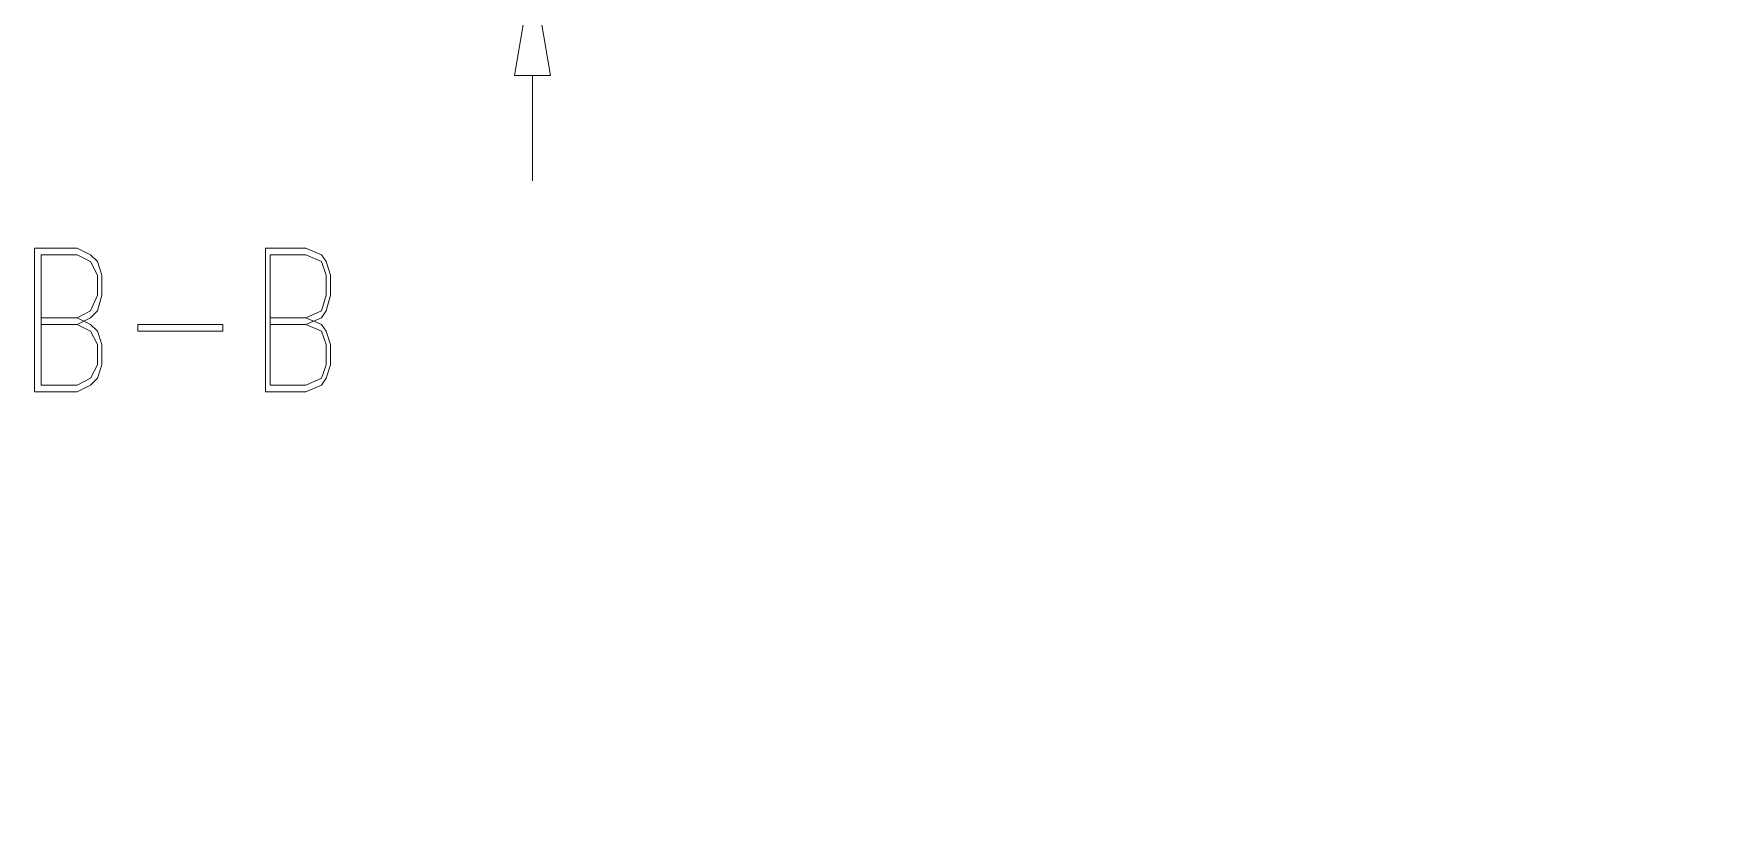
# Model space of a CAD drawing. Header units: centimetres. Extents: x -22.4 to 6.2, y -30.9 to -11.
# Drawn here: x -18.177 to -15.019, y -26.543 to -25.041 of the extents above; entities that cross this region are included whole.
import ezdxf

# ---------------------------------------------------------------- set-up
doc = ezdxf.new("R2010")
doc.units = ezdxf.units.CM
doc.header["$MEASUREMENT"] = 0
for name, color, linetype in [('2', 7, 'Continuous'), ('4', 7, 'Continuous'), ('layer 1', 7, 'Continuous')]:
    doc.layers.add(name, color=color, linetype=linetype)

msp = doc.modelspace()

# ---------------------------------------------------------------- linework, layer by layer
at = {"layer": '2', "color": 3, "lineweight": 9}
msp.add_open_spline([(-17.26919, -25.12007), (-17.26919, -25.12007), (-17.23532, -24.92111), (-17.23532, -24.92111), (-17.23532, -24.92111), (-17.23532, -24.92111), (-17.20145, -25.12007), (-17.20145, -25.12007), (-17.20145, -25.12007), (-17.20145, -25.12007), (-17.26919, -25.12007), (-17.26919, -25.12007)], degree=3, knots=[0, 0, 0, 0, 0.25, 0.25, 0.25, 0.25, 0.5, 0.5, 0.5, 0.5, 1, 1, 1, 1], dxfattribs=at)
msp.add_open_spline([(-17.23532, -25.12007), (-17.23532, -25.12007), (-17.23532, -25.31904), (-17.23532, -25.31904)], degree=3, dxfattribs=at)
at = {"layer": '4', "color": 6, "lineweight": 9}
for points in [[(-18.17512, -25.44604), (-18.17512, -25.44604), (-18.17512, -25.71697), (-18.17512, -25.71697)], [(-17.73909, -25.44604), (-17.73909, -25.44604), (-17.73909, -25.71697), (-17.73909, -25.71697)], [(-18.16242, -25.45874), (-18.16242, -25.45874), (-18.16242, -25.70427), (-18.16242, -25.70427)], [(-17.73062, -25.45874), (-17.73062, -25.45874), (-17.73062, -25.70427), (-17.73062, -25.70427)]]:
    msp.add_open_spline(points, degree=3, dxfattribs=at)
for points, knots in [([(-18.17512, -25.44604), (-18.17512, -25.44604), (-18.09469, -25.44604), (-18.09469, -25.44604), (-18.09469, -25.44604), (-18.09469, -25.44604), (-18.06929, -25.45874), (-18.06929, -25.45874), (-18.06929, -25.45874), (-18.06929, -25.45874), (-18.05659, -25.47144), (-18.05659, -25.47144), (-18.05659, -25.47144), (-18.05659, -25.47144), (-18.04812, -25.49684), (-18.04812, -25.49684), (-18.04812, -25.49684), (-18.04812, -25.49684), (-18.04812, -25.53494), (-18.04812, -25.53494), (-18.04812, -25.53494), (-18.04812, -25.53494), (-18.05659, -25.56457), (-18.05659, -25.56457), (-18.05659, -25.56457), (-18.05659, -25.56457), (-18.06929, -25.57727), (-18.06929, -25.57727), (-18.06929, -25.57727), (-18.06929, -25.57727), (-18.09469, -25.58997), (-18.09469, -25.58997)], [0, 0, 0, 0, 0.1111111, 0.1111111, 0.1111111, 0.1111111, 0.2222222, 0.2222222, 0.2222222, 0.2222222, 0.3333333, 0.3333333, 0.3333333, 0.3333333, 0.4444444, 0.4444444, 0.4444444, 0.4444444, 0.5555556, 0.5555556, 0.5555556, 0.5555556, 0.6666667, 0.6666667, 0.6666667, 0.6666667, 0.7777778, 0.7777778, 0.7777778, 0.7777778, 1, 1, 1, 1]), ([(-17.73909, -25.44604), (-17.73909, -25.44604), (-17.66289, -25.44604), (-17.66289, -25.44604), (-17.66289, -25.44604), (-17.66289, -25.44604), (-17.63325, -25.45874), (-17.63325, -25.45874), (-17.63325, -25.45874), (-17.63325, -25.45874), (-17.62479, -25.47144), (-17.62479, -25.47144), (-17.62479, -25.47144), (-17.62479, -25.47144), (-17.61632, -25.49684), (-17.61632, -25.49684), (-17.61632, -25.49684), (-17.61632, -25.49684), (-17.61632, -25.53494), (-17.61632, -25.53494), (-17.61632, -25.53494), (-17.61632, -25.53494), (-17.62479, -25.56457), (-17.62479, -25.56457), (-17.62479, -25.56457), (-17.62479, -25.56457), (-17.63325, -25.57727), (-17.63325, -25.57727), (-17.63325, -25.57727), (-17.63325, -25.57727), (-17.66289, -25.58997), (-17.66289, -25.58997)], [0, 0, 0, 0, 0.1111111, 0.1111111, 0.1111111, 0.1111111, 0.2222222, 0.2222222, 0.2222222, 0.2222222, 0.3333333, 0.3333333, 0.3333333, 0.3333333, 0.4444444, 0.4444444, 0.4444444, 0.4444444, 0.5555556, 0.5555556, 0.5555556, 0.5555556, 0.6666667, 0.6666667, 0.6666667, 0.6666667, 0.7777778, 0.7777778, 0.7777778, 0.7777778, 1, 1, 1, 1]), ([(-18.16242, -25.45874), (-18.16242, -25.45874), (-18.09469, -25.45874), (-18.09469, -25.45874), (-18.09469, -25.45874), (-18.09469, -25.45874), (-18.06929, -25.47144), (-18.06929, -25.47144), (-18.06929, -25.47144), (-18.06929, -25.47144), (-18.05659, -25.49684), (-18.05659, -25.49684), (-18.05659, -25.49684), (-18.05659, -25.49684), (-18.05659, -25.53494), (-18.05659, -25.53494), (-18.05659, -25.53494), (-18.05659, -25.53494), (-18.06929, -25.56457), (-18.06929, -25.56457), (-18.06929, -25.56457), (-18.06929, -25.56457), (-18.09469, -25.57727), (-18.09469, -25.57727), (-18.09469, -25.57727), (-18.09469, -25.57727), (-18.16242, -25.57727), (-18.16242, -25.57727)], [0, 0, 0, 0, 0.125, 0.125, 0.125, 0.125, 0.25, 0.25, 0.25, 0.25, 0.375, 0.375, 0.375, 0.375, 0.5, 0.5, 0.5, 0.5, 0.625, 0.625, 0.625, 0.625, 0.75, 0.75, 0.75, 0.75, 1, 1, 1, 1]), ([(-17.73062, -25.45874), (-17.73062, -25.45874), (-17.66289, -25.45874), (-17.66289, -25.45874), (-17.66289, -25.45874), (-17.66289, -25.45874), (-17.63325, -25.47144), (-17.63325, -25.47144), (-17.63325, -25.47144), (-17.63325, -25.47144), (-17.62479, -25.49684), (-17.62479, -25.49684), (-17.62479, -25.49684), (-17.62479, -25.49684), (-17.62479, -25.53494), (-17.62479, -25.53494), (-17.62479, -25.53494), (-17.62479, -25.53494), (-17.63325, -25.56457), (-17.63325, -25.56457), (-17.63325, -25.56457), (-17.63325, -25.56457), (-17.66289, -25.57727), (-17.66289, -25.57727), (-17.66289, -25.57727), (-17.66289, -25.57727), (-17.73062, -25.57727), (-17.73062, -25.57727)], [0, 0, 0, 0, 0.125, 0.125, 0.125, 0.125, 0.25, 0.25, 0.25, 0.25, 0.375, 0.375, 0.375, 0.375, 0.5, 0.5, 0.5, 0.5, 0.625, 0.625, 0.625, 0.625, 0.75, 0.75, 0.75, 0.75, 1, 1, 1, 1]), ([(-18.09469, -25.57727), (-18.09469, -25.57727), (-18.06929, -25.58997), (-18.06929, -25.58997), (-18.06929, -25.58997), (-18.06929, -25.58997), (-18.05659, -25.60267), (-18.05659, -25.60267), (-18.05659, -25.60267), (-18.05659, -25.60267), (-18.04812, -25.62807), (-18.04812, -25.62807), (-18.04812, -25.62807), (-18.04812, -25.62807), (-18.04812, -25.66617), (-18.04812, -25.66617), (-18.04812, -25.66617), (-18.04812, -25.66617), (-18.05659, -25.69157), (-18.05659, -25.69157), (-18.05659, -25.69157), (-18.05659, -25.69157), (-18.06929, -25.70427), (-18.06929, -25.70427), (-18.06929, -25.70427), (-18.06929, -25.70427), (-18.09469, -25.71697), (-18.09469, -25.71697), (-18.09469, -25.71697), (-18.09469, -25.71697), (-18.17512, -25.71697), (-18.17512, -25.71697)], [0, 0, 0, 0, 0.1111111, 0.1111111, 0.1111111, 0.1111111, 0.2222222, 0.2222222, 0.2222222, 0.2222222, 0.3333333, 0.3333333, 0.3333333, 0.3333333, 0.4444444, 0.4444444, 0.4444444, 0.4444444, 0.5555556, 0.5555556, 0.5555556, 0.5555556, 0.6666667, 0.6666667, 0.6666667, 0.6666667, 0.7777778, 0.7777778, 0.7777778, 0.7777778, 1, 1, 1, 1]), ([(-17.66289, -25.57727), (-17.66289, -25.57727), (-17.63325, -25.58997), (-17.63325, -25.58997), (-17.63325, -25.58997), (-17.63325, -25.58997), (-17.62479, -25.60267), (-17.62479, -25.60267), (-17.62479, -25.60267), (-17.62479, -25.60267), (-17.61632, -25.62807), (-17.61632, -25.62807), (-17.61632, -25.62807), (-17.61632, -25.62807), (-17.61632, -25.66617), (-17.61632, -25.66617), (-17.61632, -25.66617), (-17.61632, -25.66617), (-17.62479, -25.69157), (-17.62479, -25.69157), (-17.62479, -25.69157), (-17.62479, -25.69157), (-17.63325, -25.70427), (-17.63325, -25.70427), (-17.63325, -25.70427), (-17.63325, -25.70427), (-17.66289, -25.71697), (-17.66289, -25.71697), (-17.66289, -25.71697), (-17.66289, -25.71697), (-17.73909, -25.71697), (-17.73909, -25.71697)], [0, 0, 0, 0, 0.1111111, 0.1111111, 0.1111111, 0.1111111, 0.2222222, 0.2222222, 0.2222222, 0.2222222, 0.3333333, 0.3333333, 0.3333333, 0.3333333, 0.4444444, 0.4444444, 0.4444444, 0.4444444, 0.5555556, 0.5555556, 0.5555556, 0.5555556, 0.6666667, 0.6666667, 0.6666667, 0.6666667, 0.7777778, 0.7777778, 0.7777778, 0.7777778, 1, 1, 1, 1]), ([(-18.16242, -25.58997), (-18.16242, -25.58997), (-18.09469, -25.58997), (-18.09469, -25.58997), (-18.09469, -25.58997), (-18.09469, -25.58997), (-18.06929, -25.60267), (-18.06929, -25.60267), (-18.06929, -25.60267), (-18.06929, -25.60267), (-18.05659, -25.62807), (-18.05659, -25.62807), (-18.05659, -25.62807), (-18.05659, -25.62807), (-18.05659, -25.66617), (-18.05659, -25.66617), (-18.05659, -25.66617), (-18.05659, -25.66617), (-18.06929, -25.69157), (-18.06929, -25.69157), (-18.06929, -25.69157), (-18.06929, -25.69157), (-18.09469, -25.70427), (-18.09469, -25.70427), (-18.09469, -25.70427), (-18.09469, -25.70427), (-18.16242, -25.70427), (-18.16242, -25.70427)], [0, 0, 0, 0, 0.125, 0.125, 0.125, 0.125, 0.25, 0.25, 0.25, 0.25, 0.375, 0.375, 0.375, 0.375, 0.5, 0.5, 0.5, 0.5, 0.625, 0.625, 0.625, 0.625, 0.75, 0.75, 0.75, 0.75, 1, 1, 1, 1]), ([(-17.98039, -25.58997), (-17.98039, -25.58997), (-17.81952, -25.58997), (-17.81952, -25.58997), (-17.81952, -25.58997), (-17.81952, -25.58997), (-17.81952, -25.60267), (-17.81952, -25.60267)], [0, 0, 0, 0, 0.3333333, 0.3333333, 0.3333333, 0.3333333, 1, 1, 1, 1]), ([(-17.98039, -25.58997), (-17.98039, -25.58997), (-17.98039, -25.60267), (-17.98039, -25.60267), (-17.98039, -25.60267), (-17.98039, -25.60267), (-17.81952, -25.60267), (-17.81952, -25.60267)], [0, 0, 0, 0, 0.3333333, 0.3333333, 0.3333333, 0.3333333, 1, 1, 1, 1]), ([(-17.73062, -25.58997), (-17.73062, -25.58997), (-17.66289, -25.58997), (-17.66289, -25.58997), (-17.66289, -25.58997), (-17.66289, -25.58997), (-17.63325, -25.60267), (-17.63325, -25.60267), (-17.63325, -25.60267), (-17.63325, -25.60267), (-17.62479, -25.62807), (-17.62479, -25.62807), (-17.62479, -25.62807), (-17.62479, -25.62807), (-17.62479, -25.66617), (-17.62479, -25.66617), (-17.62479, -25.66617), (-17.62479, -25.66617), (-17.63325, -25.69157), (-17.63325, -25.69157), (-17.63325, -25.69157), (-17.63325, -25.69157), (-17.66289, -25.70427), (-17.66289, -25.70427), (-17.66289, -25.70427), (-17.66289, -25.70427), (-17.73062, -25.70427), (-17.73062, -25.70427)], [0, 0, 0, 0, 0.125, 0.125, 0.125, 0.125, 0.25, 0.25, 0.25, 0.25, 0.375, 0.375, 0.375, 0.375, 0.5, 0.5, 0.5, 0.5, 0.625, 0.625, 0.625, 0.625, 0.75, 0.75, 0.75, 0.75, 1, 1, 1, 1])]:
    msp.add_open_spline(points, degree=3, knots=knots, dxfattribs=at)
at = {"layer": 'layer 1', "lineweight": 9}
msp.add_open_spline([(-21.92211, -30.90598), (-21.92211, -30.90598), (6.24226, -30.90598), (6.24226, -30.90598), (6.24226, -30.90598), (6.24226, -30.90598), (6.24226, -11.33528), (6.24226, -11.33528), (6.24226, -11.33528), (6.24226, -11.33528), (-21.92211, -11.33528), (-21.92211, -11.33528), (-21.92211, -11.33528), (-21.92211, -11.33528), (-21.92211, -30.90598), (-21.92211, -30.90598)], degree=3, knots=[0, 0, 0, 0, 0.2, 0.2, 0.2, 0.2, 0.4, 0.4, 0.4, 0.4, 0.6, 0.6, 0.6, 0.6, 1, 1, 1, 1], dxfattribs=at)

doc.saveas('drawing.dxf')
